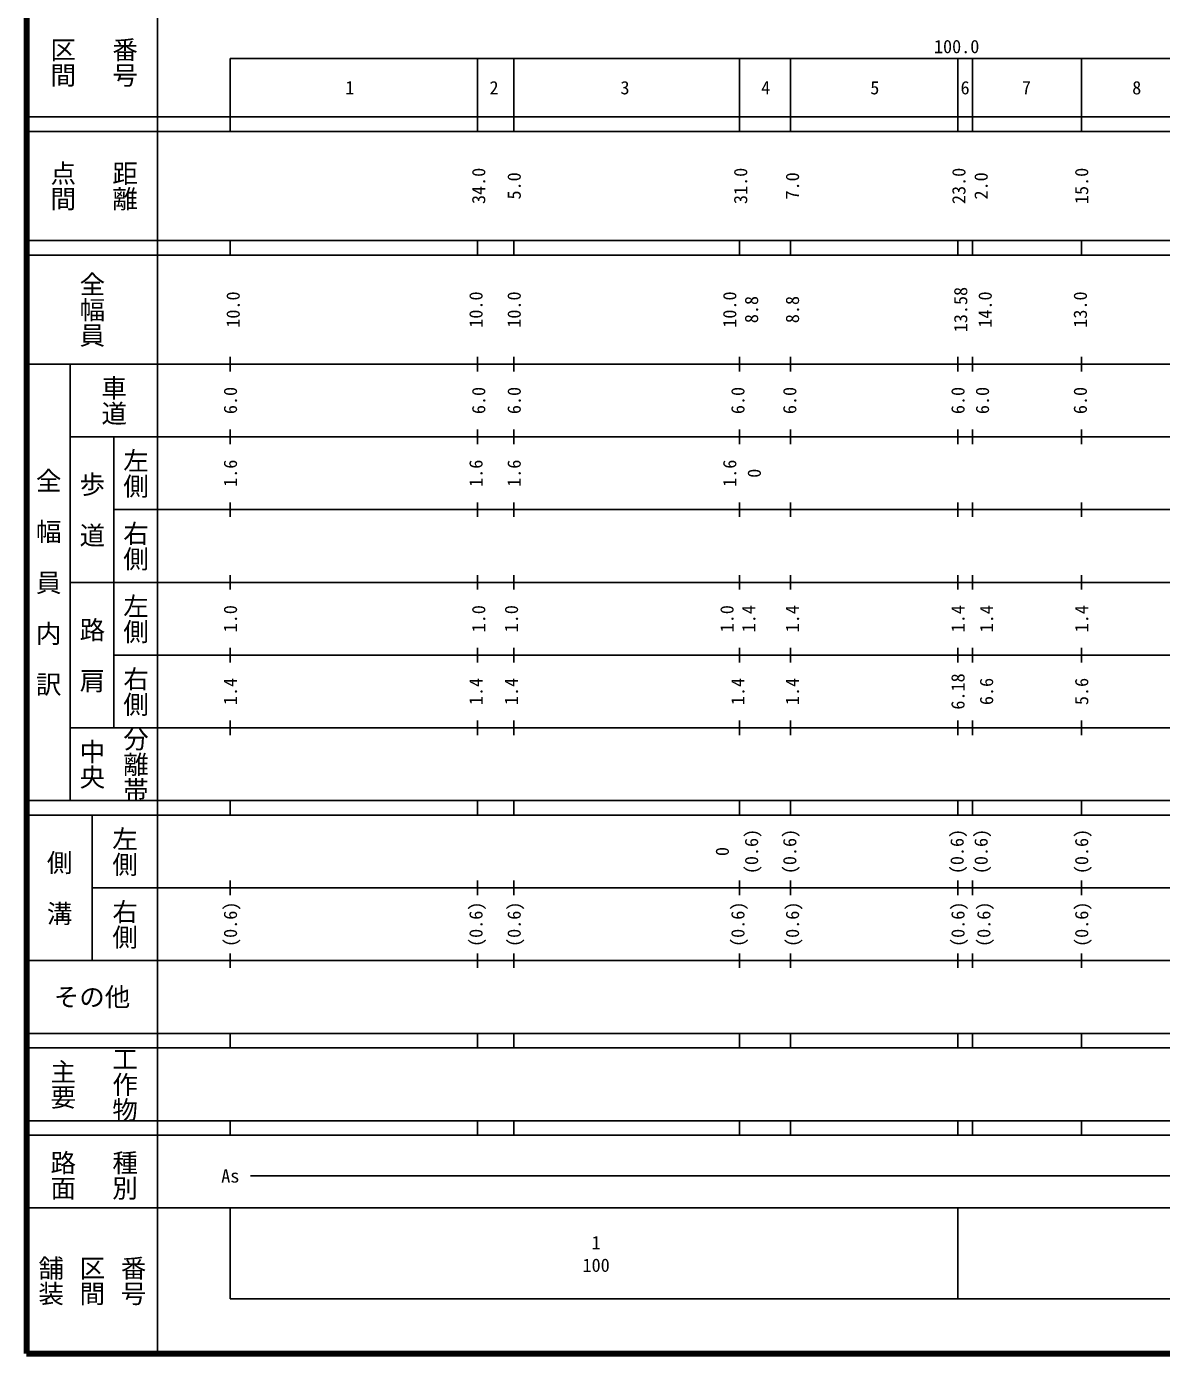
# Model space of a CAD drawing. Units: millimetres on the paper, enlarged 1000 times. Extents: x 40000 to 680000, y 20000 to 380000.
# Drawn here: x 40000 to 195994, y 20000 to 202409 of the extents above; entities that cross this region are included whole.
import ezdxf
from ezdxf.enums import TextEntityAlignment as Align

# ---------------------------------------------------------------- set-up
doc = ezdxf.new("R2010")
doc.units = ezdxf.units.MM
doc.header["$LTSCALE"] = 1000
doc.layers.add('M-TTL', color=2, linetype='Continuous', lineweight=140)
doc.layers.add('M-TTL-BAND', color=7, linetype='Continuous', lineweight=25)
doc.styles.add('@ＭＳ ゴシック', font='')
doc.styles.add('ＭＳ ゴシック', font='')
doc.styles.get('@ＭＳ ゴシック').set_extended_font_data('@MS Gothic')
doc.styles.get('ＭＳ ゴシック').set_extended_font_data('MS Gothic')

msp = doc.modelspace()

# ---------------------------------------------------------------- linework, layer by layer
at = {"layer": 'M-TTL'}
for p, q in [((40000, 380000), (40000, 20000)), ((40000, 20000), (680000, 20000))]:
    msp.add_line(p, q, dxfattribs=at)
at = {"layer": 'M-TTL-BAND'}
for p, q in [((58000, 370000), (58000, 20000)), ((68000, 198000), (579000, 198000)), ((68000, 198000), (68000, 188000)), ((102000, 198000), (102000, 188000)), ((107000, 198000), (107000, 188000)), ((138000, 198000), (138000, 188000)), ((145000, 198000), (145000, 188000)), ((168000, 198000), (168000, 188000)), ((170000, 198000), (170000, 188000)), ((185000, 198000), (185000, 188000)), ((40000, 190000), (579000, 190000)), ((40000, 188000), (579000, 188000)), ((40000, 173000), (579000, 173000)), ((68000, 171000), (68000, 173000)), ((102000, 173000), (102000, 171000)), ((107000, 173000), (107000, 171000)), ((138000, 173000), (138000, 171000)), ((145000, 173000), (145000, 171000)), ((168000, 171000), (168000, 173000)), ((170000, 173000), (170000, 171000)), ((185000, 173000), (185000, 171000)), ((40000, 171000), (579000, 171000)), ((68000, 155000), (68000, 157000)), ((102000, 157000), (102000, 155000)), ((107000, 157000), (107000, 155000)), ((138000, 157000), (138000, 155000)), ((145000, 157000), (145000, 155000)), ((168000, 155000), (168000, 157000)), ((170000, 157000), (170000, 155000)), ((185000, 157000), (185000, 155000)), ((40000, 156000), (579000, 156000)), ((46000, 96000), (46000, 156000)), ((46000, 146000), (579000, 146000)), ((52000, 146000), (52000, 106000)), ((68000, 145000), (68000, 147000)), ((102000, 147000), (102000, 145000)), ((107000, 147000), (107000, 145000)), ((138000, 147000), (138000, 145000)), ((145000, 147000), (145000, 145000)), ((168000, 145000), (168000, 147000)), ((170000, 147000), (170000, 145000)), ((185000, 147000), (185000, 145000)), ((68000, 135000), (68000, 137000)), ((102000, 137000), (102000, 135000)), ((107000, 137000), (107000, 135000)), ((138000, 137000), (138000, 135000)), ((145000, 137000), (145000, 135000)), ((168000, 135000), (168000, 137000)), ((170000, 137000), (170000, 135000)), ((185000, 137000), (185000, 135000)), ((52000, 136000), (579000, 136000)), ((46000, 126000), (579000, 126000)), ((68000, 125000), (68000, 127000)), ((102000, 127000), (102000, 125000)), ((107000, 127000), (107000, 125000)), ((138000, 127000), (138000, 125000)), ((145000, 127000), (145000, 125000)), ((168000, 125000), (168000, 127000)), ((170000, 127000), (170000, 125000)), ((185000, 127000), (185000, 125000)), ((68000, 115000), (68000, 117000)), ((102000, 117000), (102000, 115000)), ((107000, 117000), (107000, 115000)), ((138000, 117000), (138000, 115000)), ((145000, 117000), (145000, 115000)), ((168000, 115000), (168000, 117000)), ((170000, 117000), (170000, 115000)), ((185000, 117000), (185000, 115000)), ((52000, 116000), (579000, 116000)), ((46000, 106000), (579000, 106000)), ((68000, 105000), (68000, 107000)), ((102000, 107000), (102000, 105000)), ((107000, 107000), (107000, 105000)), ((138000, 107000), (138000, 105000)), ((145000, 107000), (145000, 105000)), ((168000, 105000), (168000, 107000)), ((170000, 107000), (170000, 105000)), ((185000, 107000), (185000, 105000)), ((40000, 96000), (579000, 96000)), ((68000, 94000), (68000, 96000)), ((102000, 96000), (102000, 94000)), ((107000, 96000), (107000, 94000)), ((138000, 96000), (138000, 94000)), ((145000, 96000), (145000, 94000)), ((168000, 94000), (168000, 96000)), ((170000, 96000), (170000, 94000)), ((185000, 96000), (185000, 94000)), ((40000, 94000), (579000, 94000)), ((49000, 94000), (49000, 74000)), ((49000, 84000), (579000, 84000)), ((68000, 83000), (68000, 85000)), ((102000, 85000), (102000, 83000)), ((107000, 85000), (107000, 83000)), ((138000, 85000), (138000, 83000)), ((145000, 85000), (145000, 83000)), ((168000, 83000), (168000, 85000)), ((170000, 85000), (170000, 83000)), ((185000, 85000), (185000, 83000)), ((68000, 73000), (68000, 75000)), ((102000, 75000), (102000, 73000)), ((107000, 75000), (107000, 73000)), ((138000, 75000), (138000, 73000)), ((145000, 75000), (145000, 73000)), ((168000, 73000), (168000, 75000)), ((170000, 75000), (170000, 73000)), ((185000, 75000), (185000, 73000)), ((40000, 74000), (579000, 74000)), ((40000, 64000), (579000, 64000)), ((68000, 62000), (68000, 64000)), ((102000, 64000), (102000, 62000)), ((107000, 64000), (107000, 62000)), ((138000, 64000), (138000, 62000)), ((145000, 64000), (145000, 62000)), ((168000, 62000), (168000, 64000)), ((170000, 64000), (170000, 62000)), ((185000, 64000), (185000, 62000)), ((40000, 62000), (579000, 62000)), ((40000, 52000), (579000, 52000)), ((68000, 50000), (68000, 52000)), ((102000, 52000), (102000, 50000)), ((107000, 52000), (107000, 50000)), ((138000, 52000), (138000, 50000)), ((145000, 52000), (145000, 50000)), ((168000, 50000), (168000, 52000)), ((170000, 52000), (170000, 50000)), ((185000, 52000), (185000, 50000)), ((40000, 50000), (579000, 50000)), ((70805, 44406), (565903, 44406)), ((40000, 40000), (579000, 40000)), ((68000, 40000), (68000, 27500)), ((168000, 40000), (168000, 27500)), ((68000, 27500), (579000, 27500))]:
    msp.add_line(p, q, dxfattribs=at)

# ---------------------------------------------------------------- texts
for s, height, rotation, style, p in [('番号', 2566, 270, '@ＭＳ ゴシック', (53500, 197500)), ('区間', 2566, 270, '@ＭＳ ゴシック', (45000, 197500)), ('点間', 2566, 270, '@ＭＳ ゴシック', (45000, 180500)), ('距離', 2566, 270, '@ＭＳ ゴシック', (53500, 180500)), ('34.0', 1833, 90, 'ＭＳ ゴシック', (102138, 180500)), ('31.0', 1833, 90, 'ＭＳ ゴシック', (138140, 180500)), ('23.0', 1833, 90, 'ＭＳ ゴシック', (168138, 180500)), ('15.0', 1833, 90, 'ＭＳ ゴシック', (185016, 180500)), ('5.0', 1833, 90, 'ＭＳ ゴシック', (107013, 180500)), ('7.0', 1833, 90, 'ＭＳ ゴシック', (145265, 180500)), ('2.0', 1833, 90, 'ＭＳ ゴシック', (171191, 180500)), ('全幅員', 2566, 270, '@ＭＳ ゴシック', (49000, 163500)), ('13.58', 1833, 90, 'ＭＳ ゴシック', (168387, 163500)), ('10.0', 1833, 90, 'ＭＳ ゴシック', (68387, 163500)), ('10.0', 1833, 90, 'ＭＳ ゴシック', (101763, 163500)), ('10.0', 1833, 90, 'ＭＳ ゴシック', (107013, 163500)), ('10.0', 1833, 90, 'ＭＳ ゴシック', (136640, 163500)), ('8.8', 1833, 90, 'ＭＳ ゴシック', (139640, 163500)), ('8.8', 1833, 90, 'ＭＳ ゴシック', (145265, 163500)), ('14.0', 1833, 90, 'ＭＳ ゴシック', (171753, 163500)), ('13.0', 1833, 90, 'ＭＳ ゴシック', (184829, 163500)), ('車道', 2566, 270, '@ＭＳ ゴシック', (52000, 151000)), ('6.0', 1833, 90, 'ＭＳ ゴシック', (68012, 151000)), ('6.0', 1833, 90, 'ＭＳ ゴシック', (102138, 151000)), ('6.0', 1833, 90, 'ＭＳ ゴシック', (107013, 151000)), ('6.0', 1833, 90, 'ＭＳ ゴシック', (137765, 151000)), ('6.0', 1833, 90, 'ＭＳ ゴシック', (144890, 151000)), ('6.0', 1833, 90, 'ＭＳ ゴシック', (168012, 151000)), ('6.0', 1833, 90, 'ＭＳ ゴシック', (171378, 151000)), ('6.0', 1833, 90, 'ＭＳ ゴシック', (184829, 151000)), ('左側', 2566, 270, '@ＭＳ ゴシック', (55000, 141000)), ('1.6', 1833, 90, 'ＭＳ ゴシック', (68012, 141000)), ('1.6', 1833, 90, 'ＭＳ ゴシック', (101763, 141000)), ('1.6', 1833, 90, 'ＭＳ ゴシック', (107013, 141000)), ('1.6', 1833, 90, 'ＭＳ ゴシック', (136640, 141000)), ('全\u3000幅\u3000員\u3000内\u3000訳', 2566, 270, '@ＭＳ ゴシック', (43000, 126000)), ('歩\u3000道', 2566, 270, '@ＭＳ ゴシック', (49000, 136000)), ('0', 1833, 90, 'ＭＳ ゴシック', (140015, 141000)), ('右側', 2566, 270, '@ＭＳ ゴシック', (55000, 131000)), ('左側', 2566, 270, '@ＭＳ ゴシック', (55000, 121000)), ('1.0', 1833, 90, 'ＭＳ ゴシック', (68012, 121000)), ('1.0', 1833, 90, 'ＭＳ ゴシック', (102138, 121000)), ('1.0', 1833, 90, 'ＭＳ ゴシック', (106638, 121000)), ('1.0', 1833, 90, 'ＭＳ ゴシック', (136265, 121000)), ('1.4', 1833, 90, 'ＭＳ ゴシック', (139265, 121000)), ('1.4', 1833, 90, 'ＭＳ ゴシック', (145265, 121000)), ('1.4', 1833, 90, 'ＭＳ ゴシック', (168012, 121000)), ('1.4', 1833, 90, 'ＭＳ ゴシック', (171941, 121000)), ('1.4', 1833, 90, 'ＭＳ ゴシック', (185016, 121000)), ('路\u3000肩', 2566, 270, '@ＭＳ ゴシック', (49000, 116000)), ('右側', 2566, 270, '@ＭＳ ゴシック', (55000, 111000)), ('6.18', 1833, 90, 'ＭＳ ゴシック', (168012, 111000)), ('1.4', 1833, 90, 'ＭＳ ゴシック', (68012, 111000)), ('1.4', 1833, 90, 'ＭＳ ゴシック', (101763, 111000)), ('1.4', 1833, 90, 'ＭＳ ゴシック', (106638, 111000)), ('1.4', 1833, 90, 'ＭＳ ゴシック', (137765, 111000)), ('1.4', 1833, 90, 'ＭＳ ゴシック', (145265, 111000)), ('6.6', 1833, 90, 'ＭＳ ゴシック', (171941, 111000)), ('5.6', 1833, 90, 'ＭＳ ゴシック', (185016, 111000)), ('分離帯', 2566, 270, '@ＭＳ ゴシック', (55000, 101000)), ('中央', 2566, 270, '@ＭＳ ゴシック', (49000, 101000)), ('左側', 2566, 270, '@ＭＳ ゴシック', (53500, 89000)), ('(0.6)', 1833, 90, 'ＭＳ ゴシック', (139640, 89000)), ('(0.6)', 1833, 90, 'ＭＳ ゴシック', (144890, 89000)), ('(0.6)', 1833, 90, 'ＭＳ ゴシック', (167890, 89000)), ('(0.6)', 1833, 90, 'ＭＳ ゴシック', (171191, 89000)), ('(0.6)', 1833, 90, 'ＭＳ ゴシック', (185016, 89000)), ('0', 1833, 90, 'ＭＳ ゴシック', (135624, 89000)), ('側\u3000溝', 2566, 270, '@ＭＳ ゴシック', (44500, 84000)), ('右側', 2566, 270, '@ＭＳ ゴシック', (53500, 79000)), ('(0.6)', 1833, 90, 'ＭＳ ゴシック', (68012, 79000)), ('(0.6)', 1833, 90, 'ＭＳ ゴシック', (101763, 79000)), ('(0.6)', 1833, 90, 'ＭＳ ゴシック', (107013, 79000)), ('(0.6)', 1833, 90, 'ＭＳ ゴシック', (137765, 79000)), ('(0.6)', 1833, 90, 'ＭＳ ゴシック', (145265, 79000)), ('(0.6)', 1833, 90, 'ＭＳ ゴシック', (168012, 79000)), ('(0.6)', 1833, 90, 'ＭＳ ゴシック', (171566, 79000)), ('(0.6)', 1833, 90, 'ＭＳ ゴシック', (185016, 79000)), ('主要', 2566, 270, '@ＭＳ ゴシック', (45000, 57000)), ('工作物', 2566, 270, '@ＭＳ ゴシック', (53500, 57000)), ('路面', 2566, 270, '@ＭＳ ゴシック', (45000, 44500)), ('種別', 2566, 270, '@ＭＳ ゴシック', (53500, 44500)), ('舗装', 2566, 270, '@ＭＳ ゴシック', (43333, 30000)), ('区間', 2566, 270, '@ＭＳ ゴシック', (49000, 30000)), ('番号', 2566, 270, '@ＭＳ ゴシック', (54667, 30000))]:
    msp.add_text(s, height=height, rotation=rotation, dxfattribs=dict(at, style=style)).set_placement(p, align=Align.MIDDLE_CENTER)
at = {"layer": 'M-TTL-BAND', "style": 'ＭＳ ゴシック'}
msp.add_text('100.0', height=1833, dxfattribs=at).set_placement((167844, 198195), align=Align.BOTTOM_CENTER)
for s, height, p in [('1', 1833, (84424, 194000)), ('2', 1833, (104258, 194000)), ('3', 1833, (122259, 194000)), ('4', 1833, (141593, 194000)), ('5', 1833, (156593, 194000)), ('6', 1833, (169003, 194000)), ('7', 1833, (177427, 194000)), ('8', 1833, (192595, 194000)), ('その他', 2566, (49000, 69000)), ('As', 1833, (68006, 44406)), ('1', 1833, (118288, 35238)), ('100', 1833, (118288, 32131))]:
    msp.add_text(s, height=height, dxfattribs=at).set_placement(p, align=Align.MIDDLE_CENTER)

doc.saveas('drawing.dxf')
